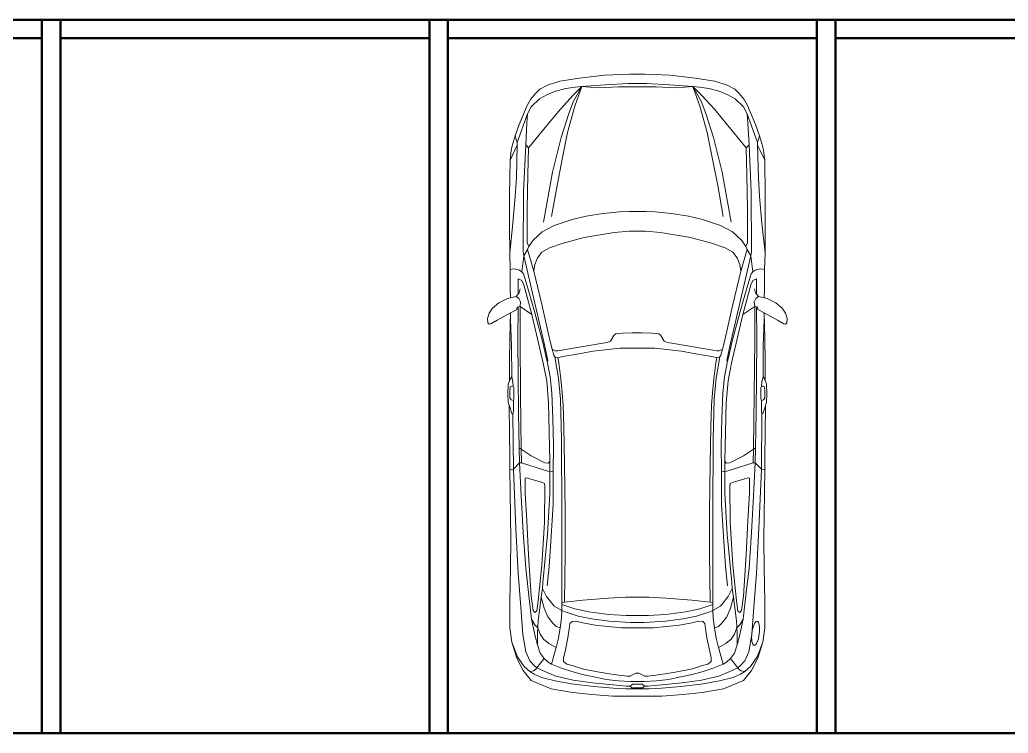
# Model space of a CAD drawing. Header units: millimetres. Extents: x 44692 to 659456, y -26273 to 96111.
# Drawn here: x 263156 to 268494, y 29539 to 33392 of the extents above; entities that cross this region are included whole.
import ezdxf

# ---------------------------------------------------------------- set-up
doc = ezdxf.new("R2010")
doc.units = ezdxf.units.MM
doc.header["$LTSCALE"] = 100
doc.layers.add('Paredes', color=7, linetype='Continuous', lineweight=50)
doc.layers.add('www.dwgautocad.com', color=7, linetype='Continuous', lineweight=5)

msp = doc.modelspace()

# ---------------------------------------------------------------- linework, layer by layer
at = {"layer": 'Paredes'}
for p, q in [((263375.32, 33392.496), (261282.789, 33392.496)), ((263375.32, 33392.496), (263275.32, 33392.496)), ((263275.32, 33392.496), (263275.32, 29539.5)), ((265467.851, 33392.496), (263375.32, 33392.496)), ((263375.32, 33292.496), (263375.32, 33392.496)), ((265467.851, 33392.496), (265367.851, 33392.496)), ((265367.851, 33392.496), (265367.851, 29539.5)), ((267560.382, 33392.496), (265467.851, 33392.496)), ((265467.851, 33292.496), (265467.851, 33392.496)), ((267560.382, 33392.496), (267460.382, 33392.496)), ((267460.382, 33392.496), (267460.382, 29539.5)), ((269652.913, 33392.496), (267560.382, 33392.496)), ((267560.382, 33292.496), (267560.382, 33392.496)), ((263075.32, 33292.496), (263275.32, 33292.496)), ((263275.32, 33292.496), (263275.32, 29539.5)), ((263375.32, 33092.496), (263375.32, 33292.496)), ((263375.32, 33292.496), (265167.851, 33292.496)), ((263375.32, 29539.5), (263375.32, 33292.496)), ((265167.851, 33292.496), (265367.851, 33292.496)), ((265367.851, 33292.496), (265367.851, 29539.5)), ((265467.851, 33092.496), (265467.851, 33292.496)), ((265467.851, 33292.496), (267260.382, 33292.496)), ((265467.851, 29539.5), (265467.851, 33292.496)), ((267260.382, 33292.496), (267460.382, 33292.496)), ((267460.382, 33292.496), (267460.382, 29539.5)), ((267560.382, 33092.496), (267560.382, 33292.496)), ((267560.382, 33292.496), (269352.913, 33292.496)), ((267560.382, 29539.5), (267560.382, 33292.496)), ((263375.32, 29539.5), (263375.32, 33092.496)), ((265467.851, 29539.5), (265467.851, 33092.496)), ((267560.382, 29539.5), (267560.382, 33092.496)), ((280115.568, 29539.5), (241235.5, 29539.5)), ((263275.32, 29539.5), (263375.32, 29539.5)), ((265367.851, 29539.5), (265467.851, 29539.5)), ((267460.382, 29539.5), (267560.382, 29539.5))]:
    msp.add_line(p, q, dxfattribs=at)
at = {"layer": 'www.dwgautocad.com'}
for p, q in [((266449.497, 33099.337), (266313.584, 33092.496)), ((266490.955, 33099.337), (266449.497, 33099.337)), ((266490.955, 33099.337), (266532.413, 33099.337)), ((266532.413, 33099.337), (266668.326, 33092.496)), ((266072.53, 33060.856), (266005.001, 33039.478)), ((266179.38, 33077.959), (266072.53, 33060.856)), ((266313.584, 33092.496), (266179.38, 33077.959)), ((266668.326, 33092.496), (266802.529, 33077.959)), ((266802.529, 33077.959), (266909.379, 33060.856)), ((266909.379, 33060.856), (266976.909, 33039.478)), ((265940.891, 32995.012), (265914.392, 32961.662)), ((265964.825, 33018.1), (265940.891, 32995.012)), ((266005.001, 33039.478), (265964.825, 33018.1)), ((266976.909, 33039.478), (267017.084, 33018.1)), ((267017.084, 33018.1), (267041.019, 32995.012)), ((267041.019, 32995.012), (267067.518, 32961.662)), ((265914.392, 32961.662), (265895.586, 32930.022)), ((267067.518, 32961.662), (267086.323, 32930.022)), ((265895.586, 32930.022), (265852.846, 32827.408)), ((267086.323, 32930.022), (267129.063, 32827.408)), ((265852.846, 32827.408), (265831.476, 32765.839)), ((267129.063, 32827.408), (267150.433, 32765.839)), ((265831.476, 32765.839), (265815.235, 32711.966)), ((267150.433, 32765.839), (267166.674, 32711.966)), ((265809.251, 32686.312), (265803.268, 32634.15)), ((265815.235, 32711.966), (265809.251, 32686.312)), ((267166.674, 32711.966), (267172.658, 32686.312)), ((267172.658, 32686.312), (267178.642, 32634.15)), ((265803.268, 32634.15), (265799.849, 32446.023)), ((267178.642, 32634.15), (267182.061, 32446.023)), ((265799.849, 32446.023), (265799.849, 32272.433)), ((267182.061, 32446.023), (267182.061, 32272.433)), ((266305.89, 32346.828), (266393.935, 32355.38)), ((266393.935, 32355.38), (266444.368, 32357.945)), ((266444.368, 32357.945), (266490.955, 32357.945)), ((266537.541, 32357.945), (266490.955, 32357.945)), ((266587.975, 32355.38), (266537.541, 32357.945)), ((266676.019, 32346.828), (266587.975, 32355.38)), ((266041.757, 32280.984), (266138.35, 32314.334)), ((266138.35, 32314.334), (266215.282, 32331.436)), ((266215.282, 32331.436), (266305.89, 32346.828)), ((266766.628, 32331.436), (266676.019, 32346.828)), ((266843.56, 32314.334), (266766.628, 32331.436)), ((266940.152, 32280.984), (266843.56, 32314.334)), ((265799.849, 32272.433), (265801.558, 32133.047)), ((265928.923, 32201.457), (265977.647, 32246.779)), ((265977.647, 32246.779), (266041.757, 32280.984)), ((267004.262, 32246.779), (266940.152, 32280.984)), ((267052.986, 32201.457), (267004.262, 32246.779)), ((267182.061, 32272.433), (267180.351, 32133.047)), ((265905.844, 32168.108), (265928.923, 32201.457)), ((267076.066, 32168.108), (267052.986, 32201.457)), ((265878.49, 32117.655), (265898.151, 32151.86)), ((265898.151, 32151.86), (265905.844, 32168.108)), ((267083.759, 32151.86), (267076.066, 32168.108)), ((267103.419, 32117.655), (267083.759, 32151.86)), ((265801.558, 32133.047), (265804.123, 32043.26)), ((265866.523, 32031.288), (265878.49, 32117.655)), ((267115.386, 32031.288), (267103.419, 32117.655)), ((267180.351, 32133.047), (267177.787, 32043.26)), ((265804.123, 32043.26), (265826.347, 32046.68)), ((265826.347, 32046.68), (265855.411, 32039.839)), ((265855.411, 32039.839), (265866.523, 32031.288)), ((267126.499, 32039.839), (267115.386, 32031.288)), ((267155.562, 32046.68), (267126.499, 32039.839)), ((267177.787, 32043.26), (267155.562, 32046.68)), ((266003.181, 31549.263), (266007.915, 31552.968)), ((266978.728, 31549.263), (266973.994, 31552.968))]:
    msp.add_line(p, q, dxfattribs=at)
for points in [[(266190.492, 33031.782), (266317.003, 33041.188), (266441.804, 33048.884), (266490.955, 33048.884)], [(266791.417, 33031.782), (266664.907, 33041.188), (266540.106, 33048.884), (266490.955, 33048.884)], [(265887.893, 32716.241), (265893.877, 32834.248), (265897.296, 32883.846), (265917.811, 32923.181), (265962.261, 32965.937), (266002.436, 32987.316), (266049.45, 33006.128), (266104.157, 33020.665), (266154.591, 33029.217), (266190.492, 33031.782)], [(266190.492, 33031.782), (266144.333, 32985.605), (266075.094, 32910.354), (266001.581, 32822.277), (265902.425, 32701.704)], [(265983.631, 32298.941), (266033.209, 32569.16), (266079.368, 32756.432), (266120.399, 32886.411), (266146.898, 32953.111), (266190.492, 33031.782), (266153.736, 32925.747), (266113.56, 32783.796), (266086.207, 32649.542), (266057.143, 32497.33), (266027.225, 32330.581)], [(266190.492, 33031.782), (266281.956, 33025.796), (266388.806, 33030.072), (266490.955, 33030.072)], [(266791.417, 33031.782), (266699.953, 33025.796), (266593.103, 33030.072), (266490.955, 33030.072)], [(266998.279, 32298.941), (266948.7, 32569.16), (266902.541, 32756.432), (266861.511, 32886.411), (266835.012, 32953.111), (266791.417, 33031.782), (266828.173, 32925.747), (266868.349, 32783.796), (266895.703, 32649.542), (266924.766, 32497.33), (266954.684, 32330.581)], [(266791.417, 33031.782), (266837.576, 32985.605), (266906.815, 32910.354), (266980.328, 32822.277), (267079.485, 32701.704)], [(267094.016, 32716.241), (267088.033, 32834.248), (267084.614, 32883.846), (267064.098, 32923.181), (267019.649, 32965.937), (266979.473, 32987.316), (266932.459, 33006.128), (266877.752, 33020.665), (266827.319, 33029.217), (266791.417, 33031.782)], [(265897.296, 32883.846), (265841.734, 32729.923), (265841.734, 32715.386), (265803.268, 32634.15)], [(267084.614, 32883.846), (267140.176, 32729.923), (267140.176, 32715.386), (267178.642, 32634.15)], [(265831.476, 32765.839), (265841.734, 32729.923)], [(267150.433, 32765.839), (267140.176, 32729.923)], [(265841.734, 32715.386), (265837.46, 32539.231), (265831.476, 32437.471), (265818.654, 32294.666), (265801.558, 32133.047)], [(265878.49, 32117.655), (265874.216, 32139.033), (265876.781, 32463.98), (265887.893, 32716.241), (265902.425, 32701.704), (265899.005, 32555.478), (265896.441, 32371.627), (265895.586, 32188.631), (265905.844, 32168.108)], [(267103.419, 32117.655), (267107.693, 32139.033), (267105.129, 32463.98), (267094.016, 32716.241), (267079.485, 32701.704), (267082.904, 32555.478), (267085.468, 32371.627), (267086.323, 32188.631), (267076.066, 32168.108)], [(267140.176, 32715.386), (267144.45, 32539.231), (267150.433, 32437.471), (267163.255, 32294.666), (267180.351, 32133.047)], [(266490.955, 32250.562), (266446.523, 32250.562), (266365.244, 32243.17), (266203.609, 32216.375), (266090.926, 32186.808), (266017.036, 32160.012), (265974.549, 32136.913), (265951.458, 32107.346), (265936.68, 32071.311), (265932.062, 32034.351)], [(266490.955, 32250.562), (266535.387, 32250.562), (266616.666, 32243.17), (266778.301, 32216.375), (266890.984, 32186.808), (266964.874, 32160.012), (267007.361, 32136.913), (267030.451, 32107.346), (267045.229, 32071.311), (267049.848, 32034.351)], [(265898.151, 32151.86), (265932.062, 32034.351), (265975.472, 31854.176), (266020.516, 31654.396), (266030.51, 31613.317), (266040.126, 31580.679), (266047.515, 31570.515), (266060.978, 31566.075), (266089.079, 31573.287), (266154.656, 31585.298), (266252.561, 31601.93), (266395.723, 31619.486), (266471.461, 31619.486), (266490.955, 31619.486)], [(267083.759, 32151.86), (267049.848, 32034.351), (267006.437, 31854.176), (266961.393, 31654.396), (266951.399, 31613.317), (266941.783, 31580.679), (266934.394, 31570.515), (266920.931, 31566.075), (266892.831, 31573.287), (266827.253, 31585.298), (266729.349, 31601.93), (266586.186, 31619.486), (266510.449, 31619.486), (266490.955, 31619.486)], [(265878.49, 32117.655), (265937.604, 31861.568), (265991.174, 31630.573), (266007.915, 31552.968)], [(267103.419, 32117.655), (267044.306, 31861.568), (266990.735, 31630.573), (266973.994, 31552.968)], [(265804.123, 32043.26), (265804.403, 31943.442), (265806.774, 31891.17)], [(265866.523, 32031.288), (265875.72, 32019.568), (265899.735, 31942.878), (265934.833, 31816.293), (265980.09, 31649.053), (265998.563, 31568.667), (266003.181, 31549.263), (266003.181, 31549.263)], [(267115.386, 32031.288), (267106.189, 32019.568), (267082.175, 31942.878), (267047.077, 31816.293), (267001.819, 31649.053), (266983.346, 31568.667), (266978.728, 31549.263), (266978.728, 31549.263)], [(267177.787, 32043.26), (267177.506, 31943.442), (267175.135, 31891.17)], [(265846.735, 31842.04), (265845.241, 31665.685), (265848.935, 31267.45), (265852.63, 31079.883), (265917.284, 31038.304), (265991.174, 31000.421), (266010.57, 30997.649), (266017.959, 31009.661), (266011.494, 31322.889), (266001.334, 31443.006), (265982.861, 31538.176), (265921.902, 31800.585), (265877.568, 31961.357), (265866.484, 31984.457), (265848.012, 31992.772)], [(265848.012, 31992.772), (265847.311, 31910.105)], [(267135.175, 31842.04), (267136.669, 31665.685), (267132.974, 31267.45), (267129.28, 31079.883), (267064.626, 31038.304), (266990.735, 31000.421), (266971.339, 30997.649), (266963.95, 31009.661), (266970.416, 31322.889), (266980.575, 31443.006), (266999.048, 31538.176), (267060.008, 31800.585), (267104.342, 31961.357), (267115.425, 31984.457), (267133.898, 31992.772)], [(267133.898, 31992.772), (267134.598, 31910.105)], [(265858.171, 31939.182), (265853.553, 31917.006), (265836.004, 31897.603)], [(267123.738, 31939.182), (267128.356, 31917.006), (267145.905, 31897.603)], [(265857.248, 31844.012), (265860.019, 31869.883), (265850.782, 31887.439), (265836.004, 31897.603), (265789.823, 31887.439), (265742.718, 31863.416), (265708.544, 31835.696), (265690.071, 31808.901), (265681.758, 31779.334), (265683.606, 31755.31), (265683.606, 31755.31), (265690.071, 31748.842), (265699.307, 31750.69), (265733.482, 31771.018), (265806.448, 31809.825), (265839.699, 31828.304), (265842.47, 31841.24), (265857.248, 31844.012)], [(267124.662, 31844.012), (267121.891, 31869.883), (267131.127, 31887.439), (267145.905, 31897.603), (267192.086, 31887.439), (267239.191, 31863.416), (267273.366, 31835.696), (267291.838, 31808.901), (267300.151, 31779.334), (267298.304, 31755.31), (267298.304, 31755.31), (267291.838, 31748.842), (267282.602, 31750.69), (267248.428, 31771.018), (267175.461, 31809.825), (267142.21, 31828.304), (267139.44, 31841.24), (267124.662, 31844.012)], [(265857.248, 31844.012), (265857.248, 31663.837), (265860.019, 31369.088), (265863.367, 31072.978)], [(265857.248, 31844.012), (265921.902, 31800.585)], [(267124.662, 31844.012), (267060.008, 31800.585)], [(267124.662, 31844.012), (267124.662, 31663.837), (267121.891, 31369.088), (267118.542, 31072.978)], [(265806.448, 31809.825), (265802.56, 31670.917), (265801.264, 31542.622), (265800.156, 31442.911)], [(265812.275, 31463.572), (265810.98, 31629.448), (265805.798, 31771.35), (265806.448, 31809.825)], [(267169.634, 31463.572), (267170.929, 31629.448), (267176.111, 31771.35), (267175.461, 31809.825)], [(267175.461, 31809.825), (267179.35, 31670.917), (267180.645, 31542.622), (267181.753, 31442.911)], [(266490.955, 31701.72), (266464.072, 31701.72), (266411.425, 31700.796), (266374.48, 31697.1), (266363.396, 31687.86), (266345.847, 31656.445), (266329.222, 31649.053), (266305.208, 31646.281), (266062.293, 31603.778), (266048.439, 31604.702), (266030.51, 31613.317)], [(266490.955, 31701.72), (266517.838, 31701.72), (266570.484, 31700.796), (266607.43, 31697.1), (266618.513, 31687.86), (266636.062, 31656.445), (266652.687, 31649.053), (266676.702, 31646.281), (266919.616, 31603.778), (266933.47, 31604.702), (266951.399, 31613.317)], [(266003.181, 31549.263), (266019.94, 31464.682), (266029.176, 31375.98), (266034.718, 31239.232), (266038.413, 31095.091), (266036.565, 30954.647)], [(266045.724, 31572.978), (266065.198, 31456.367), (266075.358, 31343.641), (266080.899, 31126.507), (266083.67, 30732.892), (266083.67, 30245.032), (266083.67, 30202.529)], [(266098.448, 30246.88), (266101.219, 30509.29), (266101.219, 30738.436), (266098.448, 30991.606), (266093.83, 31195.805), (266090.136, 31308.53), (266085.518, 31376.904), (266078.129, 31453.595), (266070.74, 31510.881), (266066.474, 31540.451), (266060.978, 31566.075)], [(266883.461, 30246.88), (266880.69, 30509.29), (266880.69, 30738.436), (266883.461, 30991.606), (266888.079, 31195.805), (266891.774, 31308.53), (266896.392, 31376.904), (266903.781, 31453.595), (266911.17, 31510.881), (266915.436, 31540.451), (266920.931, 31566.075)], [(266936.185, 31572.978), (266916.712, 31456.367), (266906.552, 31343.641), (266901.01, 31126.507), (266898.239, 30732.892), (266898.239, 30245.032), (266898.239, 30202.529)], [(266978.728, 31549.263), (266961.969, 31464.682), (266952.733, 31375.98), (266947.191, 31239.232), (266943.497, 31095.091), (266945.344, 30954.647)], [(265820.048, 31414.327), (265818.752, 31437.006), (265812.275, 31463.572), (265805.151, 31455.796), (265792.844, 31424.047), (265792.196, 31372.858), (265794.14, 31324.91), (265805.151, 31290.568), (265810.98, 31269.834), (265818.105, 31262.706), (265821.343, 31276.961), (265821.343, 31337.221), (265810.332, 31340.461), (265803.207, 31350.18), (265801.912, 31384.521), (265804.503, 31410.44), (265812.275, 31413.679), (265820.048, 31414.327)], [(267161.861, 31414.327), (267163.157, 31437.006), (267169.634, 31463.572), (267176.759, 31455.796), (267189.065, 31424.047), (267189.713, 31372.858), (267187.77, 31324.91), (267176.759, 31290.568), (267170.929, 31269.834), (267163.805, 31262.706), (267160.566, 31276.961), (267160.566, 31337.221), (267171.577, 31340.461), (267178.702, 31350.18), (267179.997, 31384.521), (267177.407, 31410.44), (267169.634, 31413.679), (267161.861, 31414.327)], [(265820.048, 31414.327), (265824.582, 31406.552), (265824.582, 31376.746), (265824.582, 31346.94), (265821.343, 31337.221)], [(267161.861, 31414.327), (267157.328, 31406.552), (267157.328, 31376.746), (267157.328, 31346.94), (267160.566, 31337.221)], [(265799.076, 31309.513), (265801.264, 31160.977), (265802.56, 31027.499), (265802.887, 30964.811)], [(267182.833, 31309.513), (267180.645, 31160.977), (267179.35, 31027.499), (267179.022, 30964.811)], [(265818.105, 31262.706), (265821.36, 30965.735), (265834.291, 30644.889), (265848.145, 30403.731), (265861.076, 30219.86), (265873.083, 30072.632), (265888.785, 29979.311), (265910.952, 29930.34), (265934.043, 29905.392), (265948.821, 29893.381), (265991.308, 29873.053), (266051.343, 29848.106), (266144.63, 29826.854), (266248.076, 29811.147), (266359.835, 29800.059), (266432.802, 29793.591), (266452.198, 29793.591), (266465.129, 29804.679), (266478.983, 29804.679), (266490.955, 29804.679)], [(267163.805, 31262.706), (267160.55, 30965.735), (267147.619, 30644.889), (267133.764, 30403.731), (267120.833, 30219.86), (267108.826, 30072.632), (267093.125, 29979.311), (267070.958, 29930.34), (267047.867, 29905.392), (267033.089, 29893.381), (266990.602, 29873.053), (266930.566, 29848.106), (266837.28, 29826.854), (266733.833, 29811.147), (266622.074, 29800.059), (266549.107, 29793.591), (266529.711, 29793.591), (266516.78, 29804.679), (266502.926, 29804.679), (266490.955, 29804.679)], [(265852.63, 31079.883), (265854.61, 30999.922), (265863.847, 30821.369), (265874.93, 30623.638), (265887.861, 30431.451), (265902.639, 30299.322), (265919.264, 30156.105), (265939.584, 30063.708), (265952.515, 30016.585), (265952.515, 30082.187), (265956.21, 30145.942), (265971.911, 30273.451), (265979.3, 30320.798)], [(265863.367, 31072.978), (265865.694, 30999.922)], [(267129.28, 31079.883), (267127.299, 30999.922), (267118.063, 30821.369), (267106.979, 30623.638), (267094.048, 30431.451), (267079.27, 30299.322), (267062.645, 30156.105), (267042.325, 30063.708), (267029.394, 30016.585), (267029.394, 30082.187), (267025.7, 30145.942), (267009.998, 30273.451), (267002.609, 30320.798)], [(267118.542, 31072.978), (267116.215, 30999.922)], [(265802.887, 30964.811), (265807.505, 30588.212), (265805.658, 30431.136), (265801.964, 30250.036), (265802.887, 30109.591), (265813.971, 30031.977), (265839.832, 29945.123), (265874.007, 29877.673), (265917.417, 29825.006), (266026.405, 29779.732), (266140.012, 29759.827), (266244.382, 29747.816), (266357.988, 29739.5), (266445.733, 29739.5), (266490.955, 29739.5)], [(265802.887, 30964.811), (265811.2, 30962.039), (265821.36, 30965.735), (265854.61, 30999.922), (265865.694, 30999.922), (265979.3, 30962.963), (266007.782, 30953.954), (266019.016, 30953.723), (266036.565, 30954.647)], [(266017.959, 31009.661), (266019.016, 30953.723), (266018.093, 30833.606), (266005.162, 30611.851), (265980.224, 30353.138), (265979.3, 30320.798), (265999.62, 30278.296), (266041.183, 30226.553), (266083.67, 30202.529)], [(267179.022, 30964.811), (267174.404, 30588.212), (267176.251, 30431.136), (267179.946, 30250.036), (267179.022, 30109.591), (267167.939, 30031.977), (267142.077, 29945.123), (267107.903, 29877.673), (267064.492, 29825.006), (266955.504, 29779.732), (266841.898, 29759.827), (266737.528, 29747.816), (266623.921, 29739.5), (266536.177, 29739.5), (266490.955, 29739.5)], [(266963.95, 31009.661), (266962.893, 30953.723), (266963.817, 30833.606), (266976.747, 30611.851), (267001.685, 30353.138), (267002.609, 30320.798), (266982.289, 30278.296), (266940.726, 30226.553), (266898.239, 30202.529)], [(267179.022, 30964.811), (267170.709, 30962.039), (267160.55, 30965.735), (267127.299, 30999.922), (267116.215, 30999.922), (267002.609, 30962.963), (266974.127, 30953.954), (266962.893, 30953.723), (266945.344, 30954.647)], [(265884.817, 30916.129), (265890.129, 30918.949), (265973.759, 30895.287), (265989.46, 30888.819), (265992.231, 30871.264), (265990.384, 30680), (265975.606, 30447.158), (265955.286, 30254.047), (265947.897, 30200.456), (265936.813, 30192.141), (265928.501, 30202.304), (265918.341, 30279.918), (265903.563, 30503.521), (265894.327, 30686.468), (265886.014, 30835.229), (265884.817, 30916.129)], [(266036.565, 30954.647), (266035.642, 30774.471), (266024.558, 30575.816), (266014.398, 30439.068), (266004.238, 30334.658)], [(266945.344, 30954.647), (266946.268, 30774.471), (266957.351, 30575.816), (266967.511, 30439.068), (266977.671, 30334.658)], [(267097.092, 30916.129), (267091.78, 30918.949), (267008.151, 30895.287), (266992.449, 30888.819), (266989.678, 30871.264), (266991.525, 30680), (267006.304, 30447.158), (267026.623, 30254.047), (267034.012, 30200.456), (267045.096, 30192.141), (267053.409, 30202.304), (267063.569, 30279.918), (267078.347, 30503.521), (267087.583, 30686.468), (267095.896, 30835.229), (267097.092, 30916.129)], [(265971.911, 30273.451), (265988.537, 30214.424), (266007.933, 30167.301), (266033.794, 30133.114), (266053.191, 30116.483), (266073.51, 30109.091)], [(266083.67, 30245.032), (266098.448, 30246.88), (266196.353, 30257.743), (266334.897, 30269.755), (266426.337, 30274.374), (266490.955, 30274.374)], [(266898.239, 30245.032), (266883.461, 30246.88), (266785.556, 30257.743), (266647.012, 30269.755), (266555.573, 30274.374), (266490.955, 30274.374)], [(267009.998, 30273.451), (266993.373, 30214.424), (266973.977, 30167.301), (266948.115, 30133.114), (266928.719, 30116.483), (266908.399, 30109.091)], [(266083.67, 30234.643), (266152.943, 30210.62), (266228.68, 30194.912), (266336.745, 30180.129), (266430.031, 30175.509), (266490.955, 30175.509)], [(266898.239, 30234.643), (266828.967, 30210.62), (266753.229, 30194.912), (266645.165, 30180.129), (266551.878, 30175.509), (266490.955, 30175.509)], [(265952.515, 30016.585), (265966.37, 29972.342), (265987.613, 29943.699), (266008.856, 29923.371), (266028.253, 29913.208), (266052.267, 30002.834), (266065.198, 30053.652), (266073.51, 30109.091), (266080.899, 30160.834), (266083.67, 30202.529)], [(266490.955, 30137.626), (266454.045, 30137.626), (266338.592, 30145.018), (266244.382, 30157.953), (266171.415, 30171.813), (266100.296, 30194.912), (266083.67, 30202.529)], [(266490.955, 30137.626), (266527.864, 30137.626), (266643.318, 30145.018), (266737.528, 30157.953), (266810.494, 30171.813), (266881.614, 30194.912), (266898.239, 30202.529)], [(267029.394, 30016.585), (267015.54, 29972.342), (266994.296, 29943.699), (266973.053, 29923.371), (266953.657, 29913.208), (266929.642, 30002.834), (266916.712, 30053.652), (266908.399, 30109.091), (266901.01, 30160.834), (266898.239, 30202.529)], [(265919.264, 30156.105), (265919.264, 30156.105), (265937.737, 30124.69), (265954.06, 30108.84)], [(265954.06, 30108.84), (265966.37, 30074.904), (265984.842, 30048.108), (266013.475, 30024.085), (266037.489, 30009.301), (266052.267, 30002.834)], [(266490.955, 30108.167), (266478.06, 30108.167), (266404.169, 30109.091), (266333.05, 30115.559), (266263.778, 30123.875), (266197.277, 30135.886), (266159.408, 30144.202), (266138.164, 30143.278), (266126.157, 30132.19), (266122.463, 30103.547), (266115.997, 30054.576), (266100.296, 29980.658), (266091.983, 29946.471), (266092.907, 29927.067), (266110.456, 29912.284), (266139.088, 29904.892), (266193.582, 29887.336), (266275.785, 29871.629), (266341.363, 29859.617), (266391.239, 29852.225), (266436.496, 29847.605), (266452.198, 29848.529), (266467.9, 29855.921), (266467.9, 29855.921), (266482.678, 29863.313), (266490.955, 29863.313)], [(266490.955, 30108.167), (266503.85, 30108.167), (266577.74, 30109.091), (266648.859, 30115.559), (266718.131, 30123.875), (266784.633, 30135.886), (266822.501, 30144.202), (266843.745, 30143.278), (266855.752, 30132.19), (266859.447, 30103.547), (266865.912, 30054.576), (266881.614, 29980.658), (266889.926, 29946.471), (266889.003, 29927.067), (266871.454, 29912.284), (266842.821, 29904.892), (266788.327, 29887.336), (266706.124, 29871.629), (266640.547, 29859.617), (266590.671, 29852.225), (266545.413, 29847.605), (266529.711, 29848.529), (266514.01, 29855.921), (266514.01, 29855.921), (266499.231, 29863.313), (266490.955, 29863.313)], [(267027.85, 30108.84), (267015.54, 30074.904), (266997.067, 30048.108), (266968.435, 30024.085), (266944.42, 30009.301), (266929.642, 30002.834)], [(267062.645, 30156.105), (267062.645, 30156.105), (267044.172, 30124.69), (267027.85, 30108.84)], [(265813.971, 30031.977), (265844.451, 29952.939), (265880.472, 29899.348), (265910.952, 29872.553), (265934.043, 29857.769), (265972.835, 29841.137), (266047.649, 29822.658), (266135.394, 29806.026), (266256.389, 29791.243), (266360.759, 29782.003), (266428.184, 29780.155), (266490.955, 29780.155)], [(267167.939, 30031.977), (267137.459, 29952.939), (267101.437, 29899.348), (267070.958, 29872.553), (267047.867, 29857.769), (267009.074, 29841.137), (266934.261, 29822.658), (266846.516, 29806.026), (266725.52, 29791.243), (266621.15, 29782.003), (266553.726, 29780.155), (266490.955, 29780.155)], [(265910.952, 29872.553), (265930.348, 29877.173), (265939.584, 29881.792), (265948.821, 29893.381), (265987.613, 29943.699)], [(266028.253, 29913.208), (266080.899, 29891.032), (266136.317, 29872.553), (266194.506, 29855.921), (266255.465, 29843.909), (266321.967, 29830.05), (266386.621, 29822.658), (266454.045, 29818.038), (266490.955, 29818.038)], [(266953.657, 29913.208), (266901.01, 29891.032), (266845.592, 29872.553), (266787.404, 29855.921), (266726.444, 29843.909), (266659.943, 29830.05), (266595.289, 29822.658), (266527.864, 29818.038), (266490.955, 29818.038)], [(267070.958, 29872.553), (267051.561, 29877.173), (267042.325, 29881.792), (267033.089, 29893.381), (266994.296, 29943.699)], [(266452.198, 29793.591), (266461.434, 29783.851), (266490.955, 29783.851)], [(266529.711, 29793.591), (266520.475, 29783.851), (266490.955, 29783.851)]]:
    msp.add_lwpolyline(points, dxfattribs=at)
msp.add_ellipse((267129.608, 30078.953), major_axis=(7.851, 65.14), ratio=0.30339545, dxfattribs=at)

doc.saveas('drawing.dxf')
